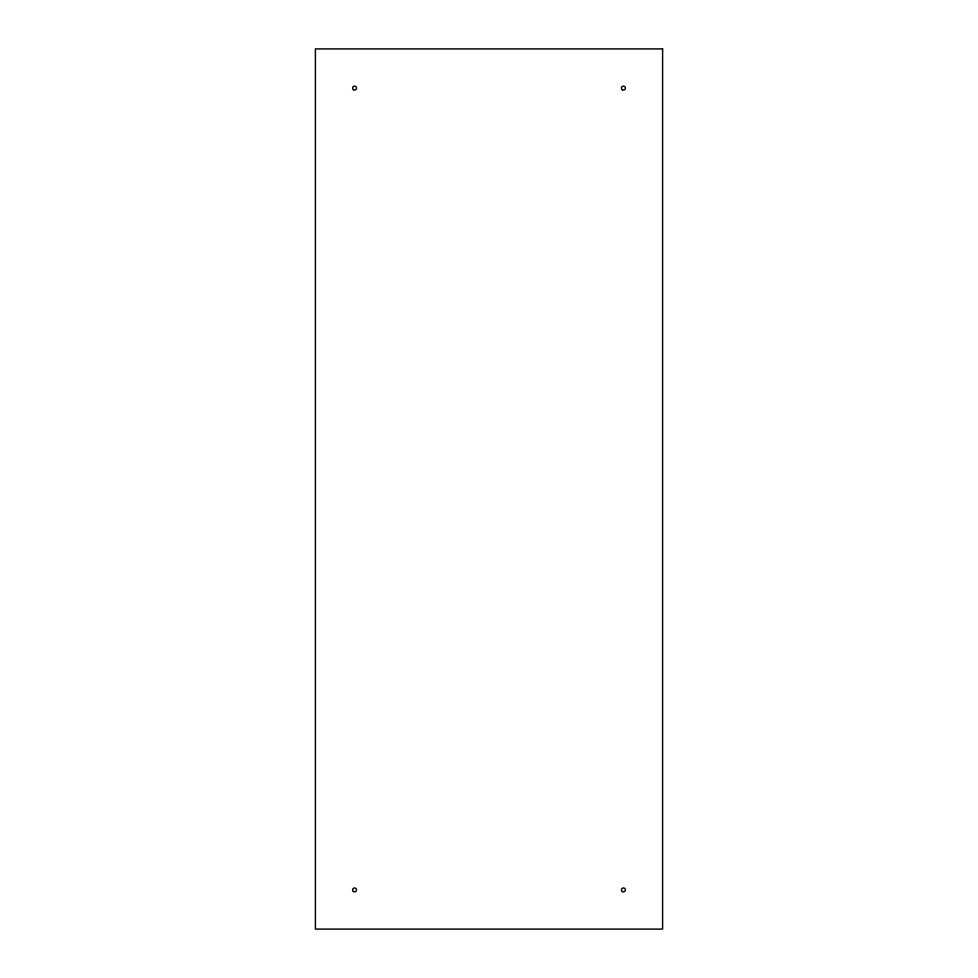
<?xml version="1.0" encoding="UTF-8"?>
<svg xmlns="http://www.w3.org/2000/svg" width="978" height="978" viewBox="0 0 978 978"><rect width="100%" height="100%" fill="white"/><g stroke="black" fill="none" stroke-linecap="round" stroke-linejoin="round"><path stroke-width="1.47" d="M662.607 48.9L315.393 48.9L315.393 929.1L662.607 929.1L662.607 48.9M353.486 89.707A1.956 1.956 0 0 0 356.53 88.228A1.956 1.956 0 0 0 353.718 86.333A1.956 1.956 0 0 0 353.486 89.707M622.436 89.793A1.956 1.956 0 0 0 625.382 88.093A1.956 1.956 0 0 0 622.436 86.394A1.956 1.956 0 0 0 622.436 89.793M353.486 891.533A1.956 1.956 0 0 0 356.53 890.053A1.956 1.956 0 0 0 353.718 888.146A1.956 1.956 0 0 0 353.486 891.533M622.436 891.606A1.956 1.956 0 0 0 625.382 889.907A1.956 1.956 0 0 0 622.436 888.207A1.956 1.956 0 0 0 622.436 891.606"/></g></svg>
